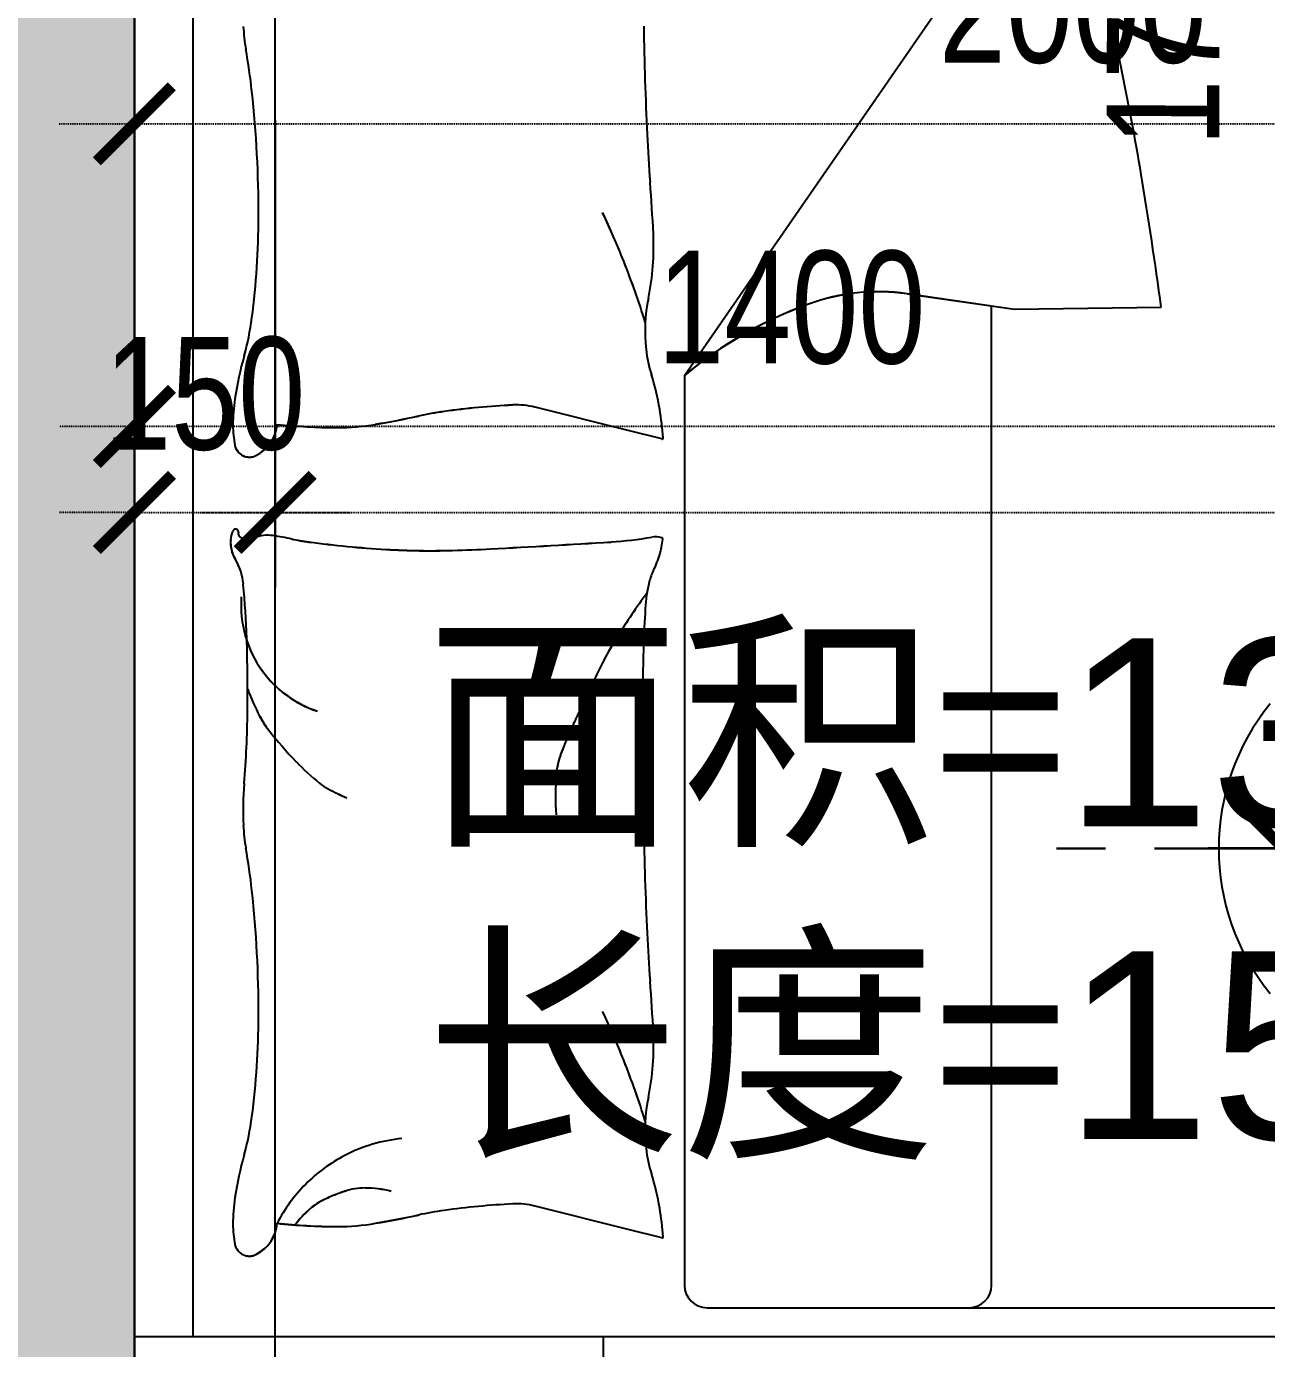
# Model space of a CAD drawing. Header units: millimetres. Extents: x -23568 to 99064, y -162914 to -58422.
# Drawn here: x 27922 to 29244, y -153409 to -152000 of the extents above; entities that cross this region are included whole.
import ezdxf

# ---------------------------------------------------------------- set-up
doc = ezdxf.new("R2010")
doc.units = ezdxf.units.MM
doc.header["$LTSCALE"] = 0.01
doc.linetypes.add('ACAD_ISO03W100', pattern=[30, 12, -18])
for name, color, linetype in [('09-天花灯具', 53, 'Continuous'), ('FF-FURN【平面家具】', 51, 'Continuous'), ('layer 1', 7, 'Continuous'), ('RC-Dim【灯具尺寸】', 2, 'Continuous'), ('RC-FIN【天花造型】', 30, 'Continuous'), ('布局图框', 1, 'Continuous')]:
    doc.layers.add(name, color=color, linetype=linetype)
doc.layers.add('FF-Dim【平面家具尺】', color=44, linetype='Continuous', lineweight=0)
doc.layers.add('RC-Dim【天花尺寸】', color=44, linetype='Continuous', lineweight=0)
doc.styles.add('DIM_FONT', font='SIMPLEX.shx', dxfattribs={"width": 0.8})
doc.styles.get("Standard").update_dxf_attribs({"font": 'arial.ttf'})
doc.styles.add('英文字体', font='stylu.ttf', dxfattribs={"width": 0.8})
doc.dimstyles.new('t-60', dxfattribs={"dimscale": 80, "dimtxt": 2.3, "dimasz": 1, "dimexe": 1, "dimexo": 1, "dimgap": 0.5, "dimtad": 0, "dimdec": 0, "dimrnd": 5, "dimzin": 0, "dimdsep": 46, "dimtxsty": '英文字体', "dimblk": 'ARCHTICK', "dimcen": 0.09, "dimdle": 1, "dimclrd": 8, "dimclre": 8, "dimclrt": 2, "dimadec": 0, "dimazin": 0, "dimtfac": 1, "dimtdec": 0, "dimtix": 1, "dimtmove": 2, "dimatfit": 2, "dimldrblk": 'DOT', "dimfxl": 0, "dimtvp": 1, "dimtolj": 1, "dimtzin": 0, "dimarcsym": 0})

# ---------------------------------------------------------------- blocks, each defined once
blk = doc.blocks.new('dfqew')
at = {"color": 4}
for p, q in [((-4534.3, -9019.4), (-4534.3, -7019.4)), ((-4534.3, -7019.4), (-2734.3, -7019.4))]:
    blk.add_line(p, q, dxfattribs=at)
at = {"color": 8}
for p, q in [((-4534.3, -7082.2), (-2734.3, -7082.2)), ((-4419.8, -7545.4), (-4395.1, -7446.3)), ((-3568.8, -7545.4), (-3544, -7446.3)), ((-4428.9, -7581.4), (-4419.8, -7545.4)), ((-3577.8, -7581.4), (-3568.8, -7545.4)), ((-3510.1, -7605.6), (-4479.3, -7605.6)), ((-3510.1, -7605.6), (-2768.4, -8118.5)), ((-4503.3, -7629.6), (-4503.3, -8980.8)), ((-3423.1, -7842.8), (-3439.4, -7957.3)), ((-4479.3, -7932.7), (-3435.9, -7932.7)), ((-3439.4, -7957.3), (-3437.3, -8113.4))]:
    blk.add_line(p, q, dxfattribs=at)
for centre, radius, start, end in [((-4432.5, -7141.9), 15.7, 101.2724, 206.5805), ((-4414.4, -7232.9), 108.5, 90, 101.2724), ((-4414.4, -7317.8), 193.4, 81.5628, 90), ((-4439.7, -7488.3), 365.7, 74.256, 81.5628), ((-3687.8, -7156.6), 34.7, 85.6975, 120.6513), ((-3687.5, -7152), 30.1, 68.2117, 85.6975), ((-3676.6, -7127.4), 2.78, 258.1069, 19.564), ((-3677.8, -7127.9), 4.1, 19.564, 68.2117), ((-3581.5, -7141.9), 15.7, 101.2724, 206.5805), ((-3563.3, -7232.9), 108.5, 90, 101.2724), ((-3563.3, -7317.8), 193.4, 81.5628, 90), ((-3588.6, -7488.3), 365.7, 74.256, 81.5628), ((-4261.6, -6856.5), 290.7, 254.256, 262.4531), ((-4126, -6513.1), 635.1, 276.0867, 280.1899), ((-3981.3, -7318.2), 182.9, 92.5386, 100.1899), ((-3974, -7482.8), 347.6, 85.1982, 92.5386), ((-3857.2, -6092.2), 1047.8, 265.1982, 269.4243), ((-3744.5, -7402.5), 280.8, 110.8603, 117.2396), ((-3849.7, -5347), 1793.1, 269.4243, 271.9079), ((-3754.8, -7252), 119, 105.9352, 126.0864), ((-3822.8, -6154.7), 984.9, 271.9079, 275.2592), ((-3754.8, -7252), 119, 85.7841, 105.9352), ((-3738.5, -7071.1), 64.7, 275.2592, 300.6513), ((-3665.6, -7140.3), 18.7, 158.0096, 201.421), ((-3678.2, -7135.2), 5.13, 78.1069, 158.0096), ((-3410.5, -6856.5), 290.7, 254.256, 262.4531), ((-3275, -6513.1), 635.1, 276.0867, 280.1899), ((-3130.3, -7318.2), 182.9, 92.5386, 100.1899), ((-4409.9, -7130.6), 41, 206.5805, 265.5998), ((-4192.2, -6332.5), 819.2, 262.4531, 270), ((-4192.2, -5893), 1258.8, 270, 276.0867), ((-3830.8, -7234.8), 92.1, 117.2396, 128.3886), ((-3719.7, -7161.5), 39.3, 351.8665, 21.421), ((-3558.8, -7130.6), 41, 206.5805, 265.5998), ((-3341.1, -6332.5), 819.2, 262.4531, 270), ((-3341.1, -5893), 1258.8, 270, 276.0867), ((-3596.2, -7530.9), 470, 128.3886, 133.8115), ((-3754.8, -7252), 119, 126.0864, 143.8234), ((-3973, -7125.3), 295.2, 347.8905, 351.8665), ((-3826.6, -7235.3), 590.2, 173.7676, 180), ((-4490.1, -7320.9), 167.9, 45.0976, 62.7964), ((-3754.8, -7252), 119, 143.8234, 161.5603), ((-2975.5, -7235.3), 590.2, 173.7676, 180), ((-4478.8, -7277.7), 107.8, 41.4429, 53.7359), ((-3734.5, -7386.8), 270.2, 133.8115, 140.9651), ((-3451.6, -7237.1), 238, 167.8905, 172.3191), ((-4445.3, -7248.1), 63.1, 25.3551, 41.4429), ((-4490.1, -7320.9), 167.9, 27.3988, 45.0976), ((-2601.6, -7351.8), 1095.7, 172.3191, 176.6313), ((-4552.1, -7298.7), 181.3, 21.8149, 25.3551), ((-3898.4, -7253.8), 59.2, 140.9651, 151.6832), ((-4172, -7235.3), 244.8, 180, 189.6844), ((-4612.8, -7323), 246.7, 18.7799, 21.8149), ((-3739, -7339.7), 240.2, 151.6832, 156.9972), ((-3320.9, -7235.3), 244.8, 180, 189.6844), ((-4443.1, -7265.3), 67.4, 0, 18.7799), ((-4490.1, -7320.9), 167.9, 16.515, 27.3988), ((-4485.5, -7265.3), 109.8, 345.3149, 0), ((-3369.9, -7098.4), 1058.4, 189.6844, 192.1984), ((-4490.1, -7320.9), 167.9, 5.6311, 16.515), ((-2518.8, -7098.4), 1058.4, 189.6844, 192.1984), ((-2882.3, -7335.2), 814.5, 176.6313, 181.6331), ((-4776.4, -7402.4), 380.5, 8.0051, 12.1984), ((-3925.3, -7402.4), 380.5, 8.0051, 12.1984), ((-5182.4, -7459.5), 790.5, 2.6649, 8.0051), ((-4331.3, -7459.5), 790.5, 2.6649, 8.0051), ((-2058.9, -7311.8), 1638.3, 181.6331, 183.055), ((12644.6, -6527), 16362.7, 183.05496, 183.50486), ((-4473.9, -7426.6), 81.3, 345.9548, 2.6649), ((-3622.8, -7426.6), 81.3, 345.9548, 2.6649), ((-3957.9, -7794.6), 326.5, 85.9172, 93.5552), ((-3939.6, -7538.4), 69.6, 69.3257, 85.9172), ((-4129.7, -8042.1), 608, 65.6735, 69.3257), ((-4587.3, -9054.3), 1718.7, 63.5015, 65.6735), ((-4566.7, -6717), 886.4, 293.4844, 295.3111), ((-3987.8, -7851.8), 375.2, 57.865, 63.5015), ((-3715.6, -6717), 886.4, 293.4844, 295.3111), ((-4566.7, -6717), 886.4, 291.6577, 293.4844), ((-4253.3, -8274.5), 874.3, 54.1737, 57.865), ((-3302.8, -7503.8), 385.4, 183.5049, 189.9984), ((-3715.6, -6717), 886.4, 291.6577, 293.4844), ((-4566.7, -6717), 886.4, 289.428, 291.6577), ((-3715.6, -6717), 886.4, 289.428, 291.6577), ((-4566.7, -6717), 886.4, 287.1982, 289.428), ((-3920.7, -11596.1), 4034.6, 90.9704, 92.6096), ((-3872.8, -14423.2), 6862.2, 89.71346, 90.97038), ((-3845.4, -8957.9), 1396.8, 86.426, 89.7135), ((-3715.6, -6717), 886.4, 287.1982, 289.428), ((-3069.6, -11596.1), 4034.6, 90.9704, 92.6096), ((-4442.7, -7307.3), 275.6, 279.4841, 287.3864), ((-4317.4, -7707.4), 143.7, 96.4341, 107.3864), ((-4313.9, -7738.6), 175.1, 78.4414, 96.4341), ((-4223.5, -7296.6), 276.1, 258.4414, 272.7491), ((-4291.1, -5888.6), 1685.7, 272.7491, 274.6176), ((-4037.9, -9023.9), 1459.7, 92.6096, 94.6176), ((-3769.3, -7738.5), 175.1, 77.131, 86.426), ((-3742.4, -7620.9), 54.3, 62.7159, 77.131), ((-3675.3, -7490.7), 92.1, 242.7159, 253.7788), ((-3705.2, -7574.7), 23.2, 343.3022, 9.9984), ((-3591.6, -7307.3), 275.6, 279.4841, 287.3864), ((-3466.3, -7707.4), 143.7, 96.4341, 107.3864), ((-3462.8, -7738.6), 175.1, 78.4414, 96.4341), ((-3372.4, -7296.6), 276.1, 258.4414, 272.7491), ((-3440, -5888.6), 1685.7, 272.7491, 274.6176), ((-3186.8, -9023.9), 1459.7, 92.6096, 94.6176), ((-4427.8, -7581.7), 1.1, 165.9551, 274.0829), ((-4450.8, -7258.7), 324.9, 274.0829, 279.4841), ((-3671.7, -7478.3), 105, 253.7788, 262.8796), ((-3684.5, -7580.9), 1.59, 262.8796, 343.3022), ((-3576.7, -7581.7), 1.1, 165.9551, 274.0829), ((-3599.8, -7258.7), 324.9, 274.0829, 279.4841), ((-4479.3, -7629.6), 24, 90, 180), ((-3856.6, -7892.8), 450.1, 20.1488, 39.6445), ((-3637, -7812.2), 216.1, 351.8644, 20.1488), ((-4479.3, -7908.7), 24, 180, 270), ((-3791, -5113.9), 3018.9, 281.6741, 283.1904), ((-3808.5, -5029.1), 3105.6, 279.495, 281.6741), ((-4044.5, -3618.2), 4536.1, 277.692, 279.495)]:
    blk.add_arc(centre, radius, start, end, dxfattribs=at)
blk = doc.blocks.new('_ArchTick')
at = {"color": 0, "linetype": 'ByBlock', "const_width": 0.15}
blk.add_lwpolyline([(-0.5, -0.5), (0.5, 0.5)], dxfattribs=at)
blk = doc.blocks.new('*D592')
at = {"layer": 'Defpoints', "color": 0, "transparency": 16777216}
for p in [(28037.5, -151596.2), (30037.5, -151596.2), (30037.5, -152104)]:
    blk.add_point(p, dxfattribs=at)
at = {"layer": 'FF-Dim【平面家具尺】', "color": 8, "lineweight": -2, "transparency": 16777216}
for p, q in [((28037.5, -151676.2), (28037.5, -152184)), ((30037.5, -151676.2), (30037.5, -152184))]:
    blk.add_line(p, q, dxfattribs=at)
at = {"layer": 'FF-Dim【平面家具尺】', "color": 8, "linetype": 'ACAD_ISO03W100', "lineweight": -2, "transparency": 16777216}
blk.add_line((27957.5, -152104), (30117.5, -152104), dxfattribs=at)
at = {"layer": 'FF-Dim【平面家具尺】', "color": 8, "lineweight": -2, "transparency": 16777216, "xscale": 80, "yscale": 80, "zscale": 80, "rotation": 180}
blk.add_blockref('_ArchTick', (28037.5, -152104), dxfattribs=at)
at = {"layer": 'FF-Dim【平面家具尺】', "color": 8, "lineweight": -2, "transparency": 16777216, "xscale": 80, "yscale": 80, "zscale": 80}
blk.add_blockref('_ArchTick', (30037.5, -152104), dxfattribs=at)
at = {"layer": 'FF-Dim【平面家具尺】', "color": 2, "transparency": 16777216, "insert": (29037.5, -151979.7), "char_height": 120, "attachment_point": 5, "style": '英文字体'}
blk.add_mtext('\\A1;2000', dxfattribs=at)
blk = doc.blocks.new('_DOT')
at = {"color": 0, "linetype": 'ByBlock'}
blk.add_line((-0.5, 0), (-1, 0), dxfattribs=at)
at = {"color": 0, "linetype": 'ByBlock', "const_width": 0.5}
blk.add_lwpolyline([(-0.25, 0, 1), (0.25, 0, 1)], format="xyb", close=True, dxfattribs=at)
blk = doc.blocks.new('ADFADAW')
at = {"layer": 'Defpoints'}
h = blk.add_hatch(color=251, dxfattribs=at)
h.dxf.hatch_style = 1
h.paths.add_polyline_path([(22067.5, -166462.6), (21407.5, -166462.6), (21407.5, -171702.6), (21627.5, -171702.6), (21697.5, -171702.6), (21697.5, -167912.6), (22067.5, -167912.6)])
h.paths.add_polyline_path([(27427.5, -167912.6), (27687.5, -167912.6), (27687.5, -170562.6), (28037.5, -170562.6), (28037.5, -167312.6), (28037.5, -166702.6), (27427.5, -166702.6)])
h.paths.add_polyline_path([(30847.5, -167312.6), (30847.5, -169162.6), (31027.5, -169162.6), (31027.5, -166462.6), (30447.5, -166462.6), (30447.5, -166702.6), (30447.5, -167312.6)])
h.paths.add_polyline_path([(32877.5, -171702.6), (32877.5, -168722.6), (32477.5, -168722.6), (32477.5, -168962.6), (32637.5, -168962.6), (32637.5, -171462.6), (29557.5, -171462.6), (29557.5, -174282.6), (29797.5, -174282.6), (29797.5, -171702.6)])
h.paths.add_polyline_path([(28037.5, -172742.6), (27687.5, -172742.6), (27687.5, -175132.6), (28037.5, -175132.6)])
h.paths.add_polyline_path([(19547.5, -175182.6), (20787.5, -175182.6), (20787.5, -174942.6), (19787.5, -174942.6), (19787.5, -171702.6), (19787.5, -171462.6), (19547.5, -171462.6)])
at = {"layer": 'Defpoints', "color": 251}
for p, q in [((28037.5, -167312.6), (28037.5, -170562.6)), ((28037.5, -169612.6), (28037.5, -167812.6)), ((28037.5, -169612.6), (28037.5, -167812.6)), ((28100.3, -169612.6), (28100.3, -167812.6)), ((28623.7, -168588.4), (29136.6, -167846.7)), ((28860.9, -168501.3), (28975.4, -168517.7)), ((28950.8, -169557.6), (28950.8, -168514.2)), ((28975.4, -168517.7), (29131.5, -168515.6)), ((28623.7, -168588.4), (28623.7, -169557.6)), ((28563.5, -168647.1), (28464.4, -168622.3)), ((28599.5, -168656.1), (28563.5, -168647.1)), ((28563.5, -169498.1), (28464.4, -169473.3)), ((28599.5, -169507.2), (28563.5, -169498.1)), ((28647.7, -169581.6), (29998.9, -169581.6)), ((30037.5, -169612.6), (28037.5, -169612.6)), ((30037.5, -169612.6), (28037.5, -169612.6)), ((28537.5, -169612.6), (28037.5, -169612.6)), ((28037.5, -169612.6), (28037.5, -170112.6)), ((28537.5, -170112.6), (28537.5, -169612.6))]:
    blk.add_line(p, q, dxfattribs=at)
for centre, radius, start, end in [((26132, -168869.3), 3018.9, 11.6741, 13.1904), ((28336.3, -168208.5), 182.9, 182.5386, 190.1899), ((32614.2, -168147.9), 4034.6, 180.9704, 182.6096), ((27531.2, -168353.3), 635.1, 6.0867, 10.1899), ((26047.2, -168886.8), 3105.6, 9.495, 11.6741), ((26911.1, -168419.4), 1258.8, 0, 6.0867), ((30042, -168265.1), 1459.7, 182.6096, 184.6176), ((24636.3, -169122.8), 4536.1, 7.692, 9.495), ((26906.7, -168518.3), 1685.7, 2.7491, 4.6176), ((27735.1, -168793.9), 886.4, 23.4844, 25.3111), ((27350.6, -168419.4), 819.2, 352.4531, 0), ((27735.1, -168793.9), 886.4, 21.6577, 23.4844), ((28314.7, -168450.7), 276.1, 348.4414, 2.7491), ((27735.1, -168793.9), 886.4, 19.428, 21.6577), ((27735.1, -168793.9), 886.4, 17.1982, 19.428), ((28830.3, -168715.3), 216.1, 81.8644, 110.1488), ((28756.7, -168541.1), 175.1, 168.4414, 186.4341), ((28910.9, -168934.9), 450.1, 110.1488, 129.6445), ((27874.6, -168488.8), 290.7, 344.256, 352.4531), ((28506.4, -168666.9), 365.7, 164.256, 171.5628), ((28725.5, -168544.6), 143.7, 186.4341, 197.3864), ((28325.4, -168669.9), 275.6, 9.4841, 17.3864), ((28335.9, -168641.6), 193.4, 171.5628, 180), ((28420.5, -169003.6), 380.5, 98.0051, 102.1984), ((28477.6, -169409.6), 790.5, 92.6649, 98.0051), ((28444.6, -168701.1), 81.3, 75.9548, 92.6649), ((28276.8, -168678.1), 324.9, 4.0829, 9.4841), ((28251, -168641.6), 108.5, 180, 191.2724), ((28148.7, -168637.1), 41, 296.5805, 355.5998), ((28253.4, -168053.8), 590.2, 263.7676, 270), ((28253.4, -168399.2), 244.8, 270, 279.6844), ((28116.5, -167597.1), 1058.4, 279.6844, 282.1984), ((28599.7, -168655), 1.1, 255.9551, 4.0829), ((28160, -168659.7), 15.7, 191.2724, 296.5805), ((28170.1, -168765.8), 30.1, 158.2117, 175.6975), ((28146, -168756.1), 4.1, 109.564, 158.2117), ((28145.5, -168754.9), 2.78, 348.1069, 109.564), ((28174.6, -168766.1), 34.7, 175.6975, 210.6513), ((28153.3, -168756.5), 5.13, 168.1069, 248.0096), ((28158.4, -168743.9), 18.7, 248.0096, 291.421), ((28179.6, -168798), 39.3, 81.8665, 111.421), ((28143.4, -169051.3), 295.2, 77.8905, 81.8665), ((28255.2, -168529.9), 238, 257.8905, 262.3191), ((28369.9, -167679.9), 1095.7, 262.3191, 266.6313), ((27545.1, -152433.7), 16362.7, 273.05496, 273.50486), ((28521.9, -168381.1), 385.4, 273.5049, 279.9984), ((28592.8, -168783.5), 23.2, 73.3022, 99.9984), ((28496.4, -168750), 105, 343.7788, 352.8796), ((28599, -168762.8), 1.59, 352.8796, 73.3022), ((28353.3, -167960.6), 814.5, 266.6313, 271.6331), ((28329.9, -167137.2), 1638.3, 271.6331, 273.055), ((28508.8, -168753.6), 92.1, 332.7159, 343.7788), ((28089.2, -168816.8), 64.7, 5.2592, 30.6513), ((28639, -168820.7), 54.3, 152.7159, 167.131), ((27172.8, -168901.1), 984.9, 1.9079, 5.2592), ((28756.6, -168847.6), 175.1, 167.131, 176.426), ((28270.1, -168833.1), 119, 175.7841, 195.9352), ((29292.6, -169331.6), 874.3, 144.1737, 147.865), ((29976, -168923.7), 1396.8, 176.426, 179.7135), ((28270.1, -168833.1), 119, 195.9352, 216.0864), ((28869.9, -169066.1), 375.2, 147.865, 153.5015), ((26365.1, -168928), 1793.1, 359.4243, 1.9079), ((28270.1, -168833.1), 119, 216.0864, 233.8234), ((30072.4, -169665.6), 1718.7, 153.5015, 155.6735), ((28420.6, -168822.7), 280.8, 200.8603, 207.2396), ((35441.3, -168951.1), 6862.2, 179.71346, 180.97038), ((28270.1, -168833.1), 119, 233.8234, 251.5603), ((27110.3, -168935.5), 1047.8, 355.1982, 359.4243), ((28252.8, -168909.1), 92.1, 207.2396, 218.3886), ((28549, -168674.5), 470, 218.3886, 223.8115), ((29060.2, -169208), 608, 155.6735, 159.3257), ((28556.5, -169017.9), 69.6, 159.3257, 175.9172), ((28404.9, -168812.8), 270.2, 223.8115, 230.9651), ((28271.9, -168976.7), 59.2, 230.9651, 241.6832), ((28812.7, -169036.2), 326.5, 175.9172, 183.5552), ((28500.9, -169052.3), 347.6, 175.1982, 182.5386), ((28357.8, -168817.3), 240.2, 241.6832, 246.9972), ((28336.3, -169059.6), 182.9, 182.5386, 190.1899), ((32614.2, -168999), 4034.6, 180.9704, 182.6096), ((27531.2, -169204.3), 635.1, 6.0867, 10.1899), ((26911.1, -169270.5), 1258.8, 0, 6.0867), ((30042, -169116.2), 1459.7, 182.6096, 184.6176), ((26906.7, -169369.4), 1685.7, 2.7491, 4.6176), ((27350.6, -169270.5), 819.2, 352.4531, 0), ((27735.1, -169645), 886.4, 23.4844, 25.3111), ((28314.7, -169301.8), 276.1, 348.4414, 2.7491), ((27735.1, -169645), 886.4, 21.6577, 23.4844), ((27735.1, -169645), 886.4, 19.428, 21.6577), ((27735.1, -169645), 886.4, 17.1982, 19.428), ((28756.7, -169392.2), 175.1, 168.4414, 186.4341), ((27874.6, -169339.9), 290.7, 344.256, 352.4531), ((28339, -169568.4), 167.9, 95.6311, 106.515), ((28339, -169568.4), 167.9, 106.515, 117.3988), ((28725.5, -169395.7), 143.7, 186.4341, 197.3864), ((28506.4, -169518), 365.7, 164.256, 171.5628), ((28339, -169568.4), 167.9, 117.3988, 135.0976), ((28325.4, -169521), 275.6, 9.4841, 17.3864), ((28339, -169568.4), 167.9, 135.0976, 152.7964), ((28341.1, -169691.1), 246.7, 108.7799, 111.8149), ((28283.4, -169521.4), 67.4, 90, 108.7799), ((28283.4, -169563.8), 109.8, 75.3149, 90), ((28335.9, -169492.7), 193.4, 171.5628, 180), ((28266.2, -169523.6), 63.1, 115.3551, 131.4429), ((28316.8, -169630.4), 181.3, 111.8149, 115.3551), ((28477.6, -170260.7), 790.5, 92.6649, 98.0051), ((28444.6, -169552.2), 81.3, 75.9548, 92.6649), ((28295.8, -169557.1), 107.8, 131.4429, 143.7359), ((28116.5, -168448.2), 1058.4, 279.6844, 282.1984), ((28420.5, -169854.7), 380.5, 98.0051, 102.1984), ((28276.8, -169529.1), 324.9, 4.0829, 9.4841), ((28251, -169492.7), 108.5, 180, 191.2724), ((28148.7, -169488.2), 41, 296.5805, 355.5998), ((28253.4, -168904.8), 590.2, 263.7676, 270), ((28253.4, -169250.3), 244.8, 270, 279.6844), ((28160, -169510.8), 15.7, 191.2724, 296.5805), ((28599.7, -169506.1), 1.1, 255.9551, 4.0829), ((28647.7, -169557.6), 24, 180, 270), ((28926.8, -169557.6), 24, 270, 0)]:
    blk.add_arc(centre, radius, start, end, dxfattribs=at)
at = {"layer": 'Defpoints', "color": 251, "linetype": 'ByBlock', "style": 'DIM_FONT', "width": 0.8, "flags": 9}
for tag, p, rotation in [('XSIZE', (30947.5, -169789.4), 90), ('YSIZE', (30947.5, -169789.4), 90), ('XSIZE', (28643.3, -174042.6), 180), ('YSIZE', (28643.3, -174042.6), 180)]:
    blk.add_attdef(tag, p, '', height=0.457, rotation=rotation, dxfattribs=at)
blk = doc.blocks.new('WERAWERAWE')
at = {"color": 250, "linetype": 'Continuous'}
for p, q in [((106863.55, -18799.27), (106863.55, -18774.96)), ((106863.55, -18774.96), (106863.55, -18799.27)), ((106863.55, -18944.52), (106863.55, -18823.58)), ((106863.55, -18823.58), (106863.55, -18944.52)), ((106669.06, -18969.45), (106693.37, -18969.45)), ((106693.37, -18969.45), (106669.06, -18969.45)), ((106717.68, -18969.45), (106838.62, -18969.45)), ((106838.62, -18969.45), (106717.68, -18969.45)), ((106888.47, -18969.45), (107009.41, -18969.45)), ((107009.41, -18969.45), (106888.47, -18969.45)), ((107058.03, -18969.45), (107033.72, -18969.45)), ((107033.72, -18969.45), (107058.03, -18969.45)), ((106863.55, -19115.31), (106863.55, -18994.37)), ((106863.55, -18994.37), (106863.55, -19115.31)), ((106863.55, -19163.93), (106863.55, -19139.62)), ((106863.55, -19139.62), (106863.55, -19163.93))]:
    blk.add_line(p, q, dxfattribs=at)
at = {"color": 53, "linetype": 'Continuous'}
for p, q in [((106786.19, -18892.09), (106795.86, -18901.76)), ((106795.86, -18901.76), (106786.19, -18892.09)), ((106931.23, -18901.76), (106940.9, -18892.09)), ((106940.9, -18892.09), (106931.23, -18901.76)), ((106805.53, -18911.43), (106853.63, -18959.53)), ((106853.63, -18959.53), (106805.53, -18911.43)), ((106873.46, -18959.53), (106921.56, -18911.43)), ((106921.56, -18911.43), (106873.46, -18959.53)), ((106805.53, -19027.46), (106853.63, -18979.36)), ((106853.63, -18979.36), (106805.53, -19027.46)), ((106873.46, -18979.36), (106921.56, -19027.46)), ((106921.56, -19027.46), (106873.46, -18979.36)), ((106786.19, -19046.8), (106795.86, -19037.13)), ((106795.86, -19037.13), (106786.19, -19046.8)), ((106931.23, -19037.13), (106940.9, -19046.8)), ((106940.9, -19046.8), (106931.23, -19037.13))]:
    blk.add_line(p, q, dxfattribs=at)
for major_axis, start_param, end_param in [((113.94, 0), 0.888609, 2.25296), ((111.32, 24.31), 2.125594, 2.22504), ((-111.21, 24.81), 4.06263, 4.162076), ((-113.94, 0.37), -0.613826, 0.003279), ((113.94, 0.38), -0.003338, 0.613767), ((12.46, 0.13), 1.791898, 2.9004), ((-12.46, 0.12), 3.382057, 4.49056), ((113.94, 0.38), 3.138263, 3.755368), ((-113.94, 0.38), 2.527791, 3.144896), ((-12.46, 0.11), 0.240329, 1.348832), ((12.46, 0.12), -1.349407, -0.240905), ((-111.28, 24.5), 0.918242, 1.017688), ((-111.28, 24.5), 0.918242, 1.017688), ((111.25, 24.63), -1.01888, -0.919434), ((111.25, 24.63), -1.01888, -0.919434), ((113.94, 0), 4.03019, 5.394541)]:
    blk.add_ellipse((106863.55, -18969.45), major_axis=major_axis, ratio=1, start_param=start_param, end_param=end_param, dxfattribs=at)
at = {"color": 8, "linetype": 'Continuous'}
for major_axis, start_param, end_param in [((111.32, 24.31), 2.125594, 2.22504), ((-111.21, 24.81), 4.06263, 4.162076)]:
    blk.add_ellipse((106863.55, -18969.45), major_axis=major_axis, ratio=1, start_param=start_param, end_param=end_param, dxfattribs=at)
at = {"color": 250, "linetype": 'Continuous', "extrusion": (0, 0, -1)}
for major_axis, start_param, end_param in [((45.32, 45.32), -0.801005, -0.701559), ((45.32, 45.32), -0.801005, -0.701559), ((45.32, 45.32), 4.030214, 5.394564), ((45.32, 45.32), -0.617105, 0), ((45.97, 44.66), -0.014483, 0.602622), ((45.32, 45.32), 0.701559, 0.801005), ((45.32, 45.32), 0.701559, 0.801005), ((45.32, 45.32), 3.843152, 3.942598), ((45.32, 45.32), 3.843152, 3.942598), ((45.32, 45.32), 0.888621, 2.252972), ((45.97, 44.66), 3.127109, 3.744214), ((45.32, 45.32), 2.524488, 3.141593), ((45.32, 45.32), 2.340587, 2.440033), ((45.32, 45.32), 2.340587, 2.440033)]:
    blk.add_ellipse((106863.55, -18969.45), major_axis=major_axis, ratio=1, start_param=start_param, end_param=end_param, dxfattribs=at)
at = {"color": 250, "linetype": 'Continuous'}
for major_axis, start_param, end_param in [((-24.92, 0.01), 3.141593, 9.424778), ((24.92, 0.32), 1.789211, 2.897713), ((-24.92, 0.32), 3.385683, 4.494186), ((-24.92, 0.32), 0.243913, 1.352416), ((24.92, 0.32), -1.352603, -0.2441)]:
    blk.add_ellipse((106863.55, -18969.45), major_axis=major_axis, ratio=1, start_param=start_param, end_param=end_param, dxfattribs=at)
at = {"color": 53, "linetype": 'Continuous', "extrusion": (0, 0, -1)}
for major_axis, start_param, end_param in [((10.22, 9.59), 4.712363, 10.995548), ((9.91, 9.91), -1.33965, -0.231147), ((9.91, 9.91), 3.372739, 4.481242), ((9.91, 9.91), 0.231147, 1.33965)]:
    blk.add_ellipse((106863.55, -18969.45), major_axis=major_axis, ratio=1, start_param=start_param, end_param=end_param, dxfattribs=at)
at = {"color": 8, "linetype": 'Continuous', "extrusion": (0, 0, -1)}
blk.add_ellipse((106863.55, -18969.45), major_axis=(9.91, 9.91), ratio=1, start_param=1.801943, end_param=2.910446, dxfattribs=at)
blk = doc.blocks.new('*D642')
at = {"layer": 'Defpoints', "color": 0, "transparency": 16777216}
for p in [(28037.5, -152426.3), (28037.5, -152876.2), (29437.5, -152876.2)]:
    blk.add_point(p, dxfattribs=at)
at = {"layer": 'RC-Dim【灯具尺寸】', "color": 8, "lineweight": -2, "transparency": 16777216}
for p, q in [((28037.5, -152796.2), (28037.5, -152346.3)), ((29437.5, -152796.2), (29437.5, -152346.3))]:
    blk.add_line(p, q, dxfattribs=at)
at = {"layer": 'RC-Dim【灯具尺寸】', "color": 8, "linetype": 'ACAD_ISO03W100', "lineweight": -2, "transparency": 16777216}
blk.add_line((29517.5, -152426.3), (27957.5, -152426.3), dxfattribs=at)
at = {"layer": 'RC-Dim【灯具尺寸】', "color": 8, "lineweight": -2, "transparency": 16777216, "xscale": 80, "yscale": 80, "zscale": 80, "rotation": 180}
blk.add_blockref('_ArchTick', (28037.5, -152426.3), dxfattribs=at)
at = {"layer": 'RC-Dim【灯具尺寸】', "color": 8, "lineweight": -2, "transparency": 16777216, "xscale": 80, "yscale": 80, "zscale": 80}
blk.add_blockref('_ArchTick', (29437.5, -152426.3), dxfattribs=at)
at = {"layer": 'RC-Dim【灯具尺寸】', "color": 2, "transparency": 16777216, "insert": (28737.5, -152300.1), "char_height": 120, "attachment_point": 5, "style": '英文字体'}
blk.add_mtext('\\A1;1400', dxfattribs=at)
blk = doc.blocks.new('*D644')
at = {"layer": 'Defpoints', "color": 0, "lineweight": 100, "transparency": 16777216}
for p in [(29266.6, -151095.7), (29442.5, -151096.2), (29437.5, -152876.2)]:
    blk.add_point(p, dxfattribs=at)
at = {"layer": 'RC-Dim【灯具尺寸】', "color": 8, "linetype": 'ACAD_ISO03W100', "lineweight": -2, "transparency": 16777216}
blk.add_line((29261.4, -152955.7), (29266.8, -151015.7), dxfattribs=at)
at = {"layer": 'RC-Dim【灯具尺寸】', "color": 8, "lineweight": -2, "transparency": 16777216}
for p, q in [((29362.5, -151095.9), (29186.6, -151095.4)), ((29357.5, -152875.9), (29181.6, -152875.4))]:
    blk.add_line(p, q, dxfattribs=at)
at = {"layer": 'RC-Dim【灯具尺寸】', "color": 8, "lineweight": -2, "transparency": 16777216, "xscale": 80, "yscale": 80, "zscale": 80}
for p, rotation in [((29266.6, -151095.7), 89.83905722242136), ((29261.6, -152875.7), 269.8390572224213)]:
    blk.add_blockref('_ArchTick', p, dxfattribs=dict(at, rotation=rotation))
at = {"layer": 'RC-Dim【灯具尺寸】', "color": 2, "transparency": 16777216, "insert": (29134.6, -151985.3), "char_height": 120, "attachment_point": 5, "rotation": 89.8391, "style": '英文字体'}
blk.add_mtext('\\A1;1780', dxfattribs=at)
blk = doc.blocks.new('*D654')
at = {"layer": 'Defpoints', "color": 0, "transparency": 16777216}
for p in [(28037.5, -152020.2), (28187.5, -152020.2), (28187.5, -152518)]:
    blk.add_point(p, dxfattribs=at)
at = {"layer": 'RC-Dim【天花尺寸】', "color": 8, "lineweight": -2, "transparency": 16777216}
for p, q in [((28037.5, -152100.2), (28037.5, -152598)), ((28187.5, -152100.2), (28187.5, -152598))]:
    blk.add_line(p, q, dxfattribs=at)
at = {"layer": 'RC-Dim【天花尺寸】', "color": 8, "linetype": 'ACAD_ISO03W100', "lineweight": -2, "transparency": 16777216}
for p, q in [((28037.5, -152518), (27957.5, -152518)), ((28037.5, -152518), (28187.5, -152518)), ((28187.5, -152518), (28267.5, -152518))]:
    blk.add_line(p, q, dxfattribs=at)
at = {"layer": 'RC-Dim【天花尺寸】', "color": 8, "lineweight": -2, "transparency": 16777216, "xscale": 80, "yscale": 80, "zscale": 80}
blk.add_blockref('_ArchTick', (28037.5, -152518), dxfattribs=at)
at = {"layer": 'RC-Dim【天花尺寸】', "color": 8, "lineweight": -2, "transparency": 16777216, "xscale": 80, "yscale": 80, "zscale": 80, "rotation": 180}
blk.add_blockref('_ArchTick', (28187.5, -152518), dxfattribs=at)
at = {"layer": 'RC-Dim【天花尺寸】', "color": 2, "transparency": 16777216, "insert": (28112.5, -152391.9), "char_height": 120, "attachment_point": 5, "style": '英文字体'}
blk.add_mtext('\\A1;150', dxfattribs=at)
blk = doc.blocks.new('*D655')
at = {"layer": 'Defpoints', "color": 0, "transparency": 16777216}
for p in [(28187.5, -152020.2), (30697.5, -152020.2), (30697.5, -152518)]:
    blk.add_point(p, dxfattribs=at)
at = {"layer": 'RC-Dim【天花尺寸】', "color": 8, "lineweight": -2, "transparency": 16777216}
for p, q in [((28187.5, -152100.2), (28187.5, -152598)), ((30697.5, -152100.2), (30697.5, -152598))]:
    blk.add_line(p, q, dxfattribs=at)
at = {"layer": 'RC-Dim【天花尺寸】', "color": 8, "linetype": 'ACAD_ISO03W100', "lineweight": -2, "transparency": 16777216}
blk.add_line((28107.5, -152518), (30777.5, -152518), dxfattribs=at)
at = {"layer": 'RC-Dim【天花尺寸】', "color": 8, "lineweight": -2, "transparency": 16777216, "xscale": 80, "yscale": 80, "zscale": 80, "rotation": 180}
blk.add_blockref('_ArchTick', (28187.5, -152518), dxfattribs=at)
at = {"layer": 'RC-Dim【天花尺寸】', "color": 8, "lineweight": -2, "transparency": 16777216, "xscale": 80, "yscale": 80, "zscale": 80}
blk.add_blockref('_ArchTick', (30697.5, -152518), dxfattribs=at)
at = {"layer": 'RC-Dim【天花尺寸】', "color": 2, "transparency": 16777216, "insert": (29442.5, -152391.9), "char_height": 120, "attachment_point": 5, "style": '英文字体'}
blk.add_mtext('\\A1;2510', dxfattribs=at)
blk = doc.blocks.new('SAEFSEFSF')
at = {"layer": 'layer 1'}
h = blk.add_hatch(color=251, dxfattribs=at)
h.dxf.hatch_style = 1
h.paths.add_polyline_path([(22067.5, -166651.7), (21407.5, -166651.7), (21407.5, -171891.7), (21627.5, -171891.7), (21697.5, -171891.7), (21697.5, -168101.7), (22067.5, -168101.7)])
h.paths.add_polyline_path([(27427.5, -168101.7), (27687.5, -168101.7), (27687.5, -170751.7), (28037.5, -170751.7), (28037.5, -167501.7), (28037.5, -166891.7), (27427.5, -166891.7)])
h.paths.add_polyline_path([(30847.5, -167501.7), (30847.5, -169351.7), (31027.5, -169351.7), (31027.5, -166651.7), (30447.5, -166651.7), (30447.5, -166891.7), (30447.5, -167501.7)])
h.paths.add_polyline_path([(32877.5, -171891.7), (32877.5, -168911.7), (32477.5, -168911.7), (32477.5, -169151.7), (32637.5, -169151.7), (32637.5, -171651.7), (29557.5, -171651.7), (29557.5, -174471.7), (29797.5, -174471.7), (29797.5, -171891.7)])
h.paths.add_polyline_path([(28037.5, -172931.7), (27687.5, -172931.7), (27687.5, -175321.7), (28037.5, -175321.7)])
h.paths.add_polyline_path([(19547.5, -175371.7), (20787.5, -175371.7), (20787.5, -175131.7), (19787.5, -175131.7), (19787.5, -171891.7), (19787.5, -171651.7), (19547.5, -171651.7)])
at = {"layer": 'layer 1', "color": 251}
for p, q in [((28037.5, -167501.7), (28037.5, -170751.7)), ((28037.5, -169801.7), (28037.5, -168001.7)), ((28037.5, -169801.7), (28037.5, -168001.7)), ((28100.3, -169801.7), (28100.3, -168001.7)), ((28623.7, -168777.5), (29136.6, -168035.8)), ((28860.9, -168690.5), (28975.4, -168706.9)), ((28950.8, -169746.7), (28950.8, -168703.4)), ((28975.4, -168706.9), (29131.5, -168704.8)), ((28623.7, -168777.5), (28623.7, -169746.7)), ((28563.5, -168836.2), (28464.4, -168811.4)), ((28599.5, -168845.2), (28563.5, -168836.2)), ((28563.5, -169687.3), (28464.4, -169662.5)), ((28599.5, -169696.3), (28563.5, -169687.3)), ((28647.7, -169770.7), (29998.9, -169770.7)), ((30037.5, -169801.7), (28037.5, -169801.7)), ((30037.5, -169801.7), (28037.5, -169801.7)), ((28537.5, -169801.7), (28037.5, -169801.7)), ((28037.5, -169801.7), (28037.5, -170301.7)), ((28537.5, -170301.7), (28537.5, -169801.7))]:
    blk.add_line(p, q, dxfattribs=at)
for centre, radius, start, end in [((26132, -169058.4), 3018.9, 11.6741, 13.1904), ((28336.3, -168397.7), 182.9, 182.5386, 190.1899), ((32614.2, -168337), 4034.6, 180.9704, 182.6096), ((27531.2, -168542.4), 635.1, 6.0867, 10.1899), ((26047.2, -169075.9), 3105.6, 9.495, 11.6741), ((26911.1, -168608.5), 1258.8, 0, 6.0867), ((30042, -168454.3), 1459.7, 182.6096, 184.6176), ((26906.7, -168707.5), 1685.7, 2.7491, 4.6176), ((24636.3, -169311.9), 4536.1, 7.692, 9.495), ((27350.6, -168608.5), 819.2, 352.4531, 0), ((27735.1, -168983.1), 886.4, 23.4844, 25.3111), ((28314.7, -168639.9), 276.1, 348.4414, 2.7491), ((27735.1, -168983.1), 886.4, 21.6577, 23.4844), ((27735.1, -168983.1), 886.4, 19.428, 21.6577), ((27735.1, -168983.1), 886.4, 17.1982, 19.428), ((28756.7, -168730.3), 175.1, 168.4414, 186.4341), ((28830.3, -168904.5), 216.1, 81.8644, 110.1488), ((28910.9, -169124.1), 450.1, 110.1488, 129.6445), ((27874.6, -168678), 290.7, 344.256, 352.4531), ((28725.5, -168733.8), 143.7, 186.4341, 197.3864), ((28506.4, -168856.1), 365.7, 164.256, 171.5628), ((28325.4, -168859.1), 275.6, 9.4841, 17.3864), ((28335.9, -168830.8), 193.4, 171.5628, 180), ((28477.6, -169598.8), 790.5, 92.6649, 98.0051), ((28444.6, -168890.2), 81.3, 75.9548, 92.6649), ((28116.5, -167786.3), 1058.4, 279.6844, 282.1984), ((28420.5, -169192.8), 380.5, 98.0051, 102.1984), ((28276.8, -168867.2), 324.9, 4.0829, 9.4841), ((28251, -168830.8), 108.5, 180, 191.2724), ((28148.7, -168826.3), 41, 296.5805, 355.5998), ((28253.4, -168242.9), 590.2, 263.7676, 270), ((28253.4, -168588.3), 244.8, 270, 279.6844), ((28160, -168848.9), 15.7, 191.2724, 296.5805), ((28599.7, -168844.2), 1.1, 255.9551, 4.0829), ((28170.1, -168954.9), 30.1, 158.2117, 175.6975), ((28146, -168945.3), 4.1, 109.564, 158.2117), ((28145.5, -168944), 2.78, 348.1069, 109.564), ((28153.3, -168945.7), 5.13, 168.1069, 248.0096), ((28158.4, -168933.1), 18.7, 248.0096, 291.421), ((28179.6, -168987.1), 39.3, 81.8665, 111.421), ((28143.4, -169240.4), 295.2, 77.8905, 81.8665), ((28255.2, -168719.1), 238, 257.8905, 262.3191), ((28521.9, -168570.2), 385.4, 273.5049, 279.9984), ((28592.8, -168972.6), 23.2, 73.3022, 99.9984), ((28496.4, -168939.1), 105, 343.7788, 352.8796), ((28599, -168951.9), 1.59, 352.8796, 73.3022), ((28174.6, -168955.3), 34.7, 175.6975, 210.6513), ((28369.9, -167869.1), 1095.7, 262.3191, 266.6313), ((28353.3, -168149.8), 814.5, 266.6313, 271.6331), ((28329.9, -167326.3), 1638.3, 271.6331, 273.055), ((27545.1, -152622.9), 16362.7, 273.05496, 273.50486), ((28089.2, -169005.9), 64.7, 5.2592, 30.6513), ((28508.8, -168942.7), 92.1, 332.7159, 343.7788), ((28639, -169009.8), 54.3, 152.7159, 167.131), ((27172.8, -169090.3), 984.9, 1.9079, 5.2592), ((28756.6, -169036.7), 175.1, 167.131, 176.426), ((28270.1, -169022.3), 119, 175.7841, 195.9352), ((29292.6, -169520.8), 874.3, 144.1737, 147.865), ((29976, -169112.9), 1396.8, 176.426, 179.7135), ((28270.1, -169022.3), 119, 195.9352, 216.0864), ((26365.1, -169117.2), 1793.1, 359.4243, 1.9079), ((28869.9, -169255.3), 375.2, 147.865, 153.5015), ((28270.1, -169022.3), 119, 216.0864, 233.8234), ((30072.4, -169854.7), 1718.7, 153.5015, 155.6735), ((35441.3, -169140.2), 6862.2, 179.71346, 180.97038), ((28420.6, -169011.9), 280.8, 200.8603, 207.2396), ((28270.1, -169022.3), 119, 233.8234, 251.5603), ((27110.3, -169124.7), 1047.8, 355.1982, 359.4243), ((28252.8, -169098.3), 92.1, 207.2396, 218.3886), ((29060.2, -169397.2), 608, 155.6735, 159.3257), ((28549, -168863.6), 470, 218.3886, 223.8115), ((28404.9, -169001.9), 270.2, 223.8115, 230.9651), ((28556.5, -169207.1), 69.6, 159.3257, 175.9172), ((28812.7, -169225.4), 326.5, 175.9172, 183.5552), ((28500.9, -169241.5), 347.6, 175.1982, 182.5386), ((28271.9, -169165.8), 59.2, 230.9651, 241.6832), ((28357.8, -169006.5), 240.2, 241.6832, 246.9972), ((28336.3, -169248.8), 182.9, 182.5386, 190.1899), ((32614.2, -169188.1), 4034.6, 180.9704, 182.6096), ((27531.2, -169393.5), 635.1, 6.0867, 10.1899), ((26911.1, -169459.6), 1258.8, 0, 6.0867), ((30042, -169305.3), 1459.7, 182.6096, 184.6176), ((26906.7, -169558.6), 1685.7, 2.7491, 4.6176), ((27350.6, -169459.6), 819.2, 352.4531, 0), ((27735.1, -169834.2), 886.4, 23.4844, 25.3111), ((27735.1, -169834.2), 886.4, 21.6577, 23.4844), ((28314.7, -169491), 276.1, 348.4414, 2.7491), ((27735.1, -169834.2), 886.4, 19.428, 21.6577), ((27735.1, -169834.2), 886.4, 17.1982, 19.428), ((28756.7, -169581.4), 175.1, 168.4414, 186.4341), ((27874.6, -169529), 290.7, 344.256, 352.4531), ((28339, -169757.5), 167.9, 106.515, 117.3988), ((28339, -169757.5), 167.9, 95.6311, 106.515), ((28506.4, -169707.1), 365.7, 164.256, 171.5628), ((28339, -169757.5), 167.9, 117.3988, 135.0976), ((28725.5, -169584.9), 143.7, 186.4341, 197.3864), ((28325.4, -169710.2), 275.6, 9.4841, 17.3864), ((28339, -169757.5), 167.9, 135.0976, 152.7964), ((28335.9, -169681.9), 193.4, 171.5628, 180), ((28266.2, -169712.8), 63.1, 115.3551, 131.4429), ((28316.8, -169819.6), 181.3, 111.8149, 115.3551), ((28341.1, -169880.3), 246.7, 108.7799, 111.8149), ((28283.4, -169710.5), 67.4, 90, 108.7799), ((28283.4, -169753), 109.8, 75.3149, 90), ((28295.8, -169746.3), 107.8, 131.4429, 143.7359), ((28420.5, -170043.8), 380.5, 98.0051, 102.1984), ((28477.6, -170449.8), 790.5, 92.6649, 98.0051), ((28444.6, -169741.3), 81.3, 75.9548, 92.6649), ((28276.8, -169718.3), 324.9, 4.0829, 9.4841), ((28251, -169681.9), 108.5, 180, 191.2724), ((28148.7, -169677.4), 41, 296.5805, 355.5998), ((28253.4, -169094), 590.2, 263.7676, 270), ((28253.4, -169439.4), 244.8, 270, 279.6844), ((28116.5, -168637.4), 1058.4, 279.6844, 282.1984), ((28599.7, -169695.2), 1.1, 255.9551, 4.0829), ((28160, -169700), 15.7, 191.2724, 296.5805), ((28647.7, -169746.7), 24, 180, 270), ((28926.8, -169746.7), 24, 270, 0)]:
    blk.add_arc(centre, radius, start, end, dxfattribs=at)
at = {"layer": 'layer 1', "color": 251, "linetype": 'ByBlock', "style": 'DIM_FONT', "width": 0.8, "flags": 9}
for tag, p, rotation in [('XSIZE', (30947.5, -169978.6), 90), ('YSIZE', (30947.5, -169978.6), 90), ('XSIZE', (28643.3, -174231.7), 180), ('YSIZE', (28643.3, -174231.7), 180)]:
    blk.add_attdef(tag, p, '', height=0.457, rotation=rotation, dxfattribs=at)

msp = doc.modelspace()

# ---------------------------------------------------------------- hatches: boundary and pattern name
h = msp.add_hatch(color=8)
h.dxf.hatch_style = 1
h.paths.add_polyline_path([(22067.5, -150246.2), (21407.5, -150246.2), (21407.5, -155486.2), (21627.5, -155486.2), (21697.5, -155486.2), (21697.5, -151696.2), (22067.5, -151696.2)])
h.paths.add_polyline_path([(27427.5, -151696.2), (27687.5, -151696.2), (27687.5, -154346.2), (28037.5, -154346.2), (28037.5, -151096.2), (28037.5, -150486.2), (27427.5, -150486.2)])
h.paths.add_polyline_path([(30847.5, -151096.2), (30847.5, -152946.2), (31027.5, -152946.2), (31027.5, -150246.2), (30447.5, -150246.2), (30447.5, -150486.2), (30447.5, -151096.2)])
h.paths.add_polyline_path([(32877.5, -155486.2), (32877.5, -152506.2), (32477.5, -152506.2), (32477.5, -152746.2), (32637.5, -152746.2), (32637.5, -155246.2), (29557.5, -155246.2), (29557.5, -158066.2), (29797.5, -158066.2), (29797.5, -155486.2)])
h.paths.add_polyline_path([(28037.5, -156526.2), (27687.5, -156526.2), (27687.5, -158916.2), (28037.5, -158916.2)])
h.paths.add_polyline_path([(19547.5, -158966.2), (20787.5, -158966.2), (20787.5, -158726.2), (19787.5, -158726.2), (19787.5, -155486.2), (19787.5, -155246.2), (19547.5, -155246.2)])

# ---------------------------------------------------------------- linework, layer by layer
msp.add_line((28037.5, -151096.2), (28037.5, -154346.2))
at = {"layer": 'FF-FURN【平面家具】'}
msp.add_lwpolyline([(28037.5, -153396.2), (28037.5, -151596.2), (30037.5, -151596.2), (30037.5, -153396.2)], close=True, dxfattribs=at)
at = {"layer": 'FF-FURN【平面家具】', "color": 4}
msp.add_lwpolyline([(28037.5, -153896.2), (28537.5, -153896.2), (28537.5, -153396.2), (28037.5, -153396.2)], close=True, dxfattribs=at)
at = {"layer": 'RC-FIN【天花造型】'}
msp.add_line((28187.5, -154646.2), (28187.5, -151096.2), dxfattribs=at)
at = {"layer": '布局图框'}
msp.add_lwpolyline([(28037.5, -150486.2), (30447.5, -150486.2), (30447.5, -151096.2), (30847.5, -151096.2), (30847.5, -155246.2), (27807.5, -155246.2), (27807.5, -154346.2), (28037.5, -154346.2), (28037.5, -150486.2)], dxfattribs=at)

# ---------------------------------------------------------------- block references
at = {"layer": '09-天花灯具', "xscale": 2.147015737385022, "yscale": 2.147015737385022, "zscale": 2.147015737385022, "rotation": 270}
msp.add_blockref('WERAWERAWE', (70165.2, 76561.6), dxfattribs=at)
at = {"layer": 'FF-FURN【平面家具】', "color": 8, "rotation": 90.00000000000001}
msp.add_blockref('dfqew', (21018.1, -148861.9), dxfattribs=at)
at = {"layer": 'layer 1', "linetype": 'ACAD_ISO03W100', "lineweight": 100}
msp.add_blockref('SAEFSEFSF', (0, 16405.5), dxfattribs=at)
at = {"layer": 'RC-FIN【天花造型】'}
msp.add_blockref('ADFADAW', (0, 16216.4), dxfattribs=at)

# ---------------------------------------------------------------- texts
at = {"layer": '布局图框', "insert": (28346.7, -152652.2), "char_height": 200, "width": 3565.157, "attachment_point": 1}
msp.add_mtext('{\\fSimSun|b0|i0|c134|p2;面积=}13.33{\\fSimSun|b0|i0|c134|p2;平米\\P长度=}15.6{\\fSimSun|b0|i0|c134|p2;米}', dxfattribs=at)

# ---------------------------------------------------------------- dimensions: what is measured, and where the dimension line sits
at = {"layer": 'FF-Dim【平面家具尺】'}
dim = msp.add_linear_dim(base=(30037.5, -152104), p1=(28037.5, -151596.2), p2=(30037.5, -151596.2), dimstyle='t-60', override={"dimtxt": 1.5, "dimzin": 8, "dimfxl": 6, "dimfxlon": 1}, dxfattribs=at)
dim.commit()
dim.dimension.update_dxf_attribs({"geometry": '*D592', "text_midpoint": (29037.5, -151979.7)})
at = {"layer": 'RC-Dim【天花尺寸】'}
for p1, p2, picture, middle in [((28037.5, -152020.2), (28187.5, -152020.2), '*D654', (28112.5, -152391.9)), ((28187.5, -152020.2), (30697.5, -152020.2), '*D655', (29442.5, -152391.9))]:
    dim = msp.add_aligned_dim(p1=p1, p2=p2, distance=-497.8, dimstyle='t-60', override={"dimtxt": 1.5, "dimzin": 8, "dimfxl": 6, "dimfxlon": 1}, dxfattribs=at)
    dim.commit()
    dim.dimension.update_dxf_attribs({"geometry": picture, "text_midpoint": middle})
at = {"layer": 'RC-Dim【灯具尺寸】'}
for p2, distance, picture, middle in [((29442.5, -151096.2), 175.9, '*D644', (29134.6, -151985.3)), ((28037.5, -152876.2), -449.9, '*D642', (28737.5, -152300.1))]:
    dim = msp.add_aligned_dim(p1=(29437.5, -152876.2), p2=p2, distance=distance, dimstyle='t-60', override={"dimtxt": 1.5, "dimzin": 8, "dimfxl": 6, "dimfxlon": 1}, dxfattribs=at)
    dim.commit()
    dim.dimension.update_dxf_attribs({"geometry": picture, "text_midpoint": middle})

doc.saveas('drawing.dxf')
